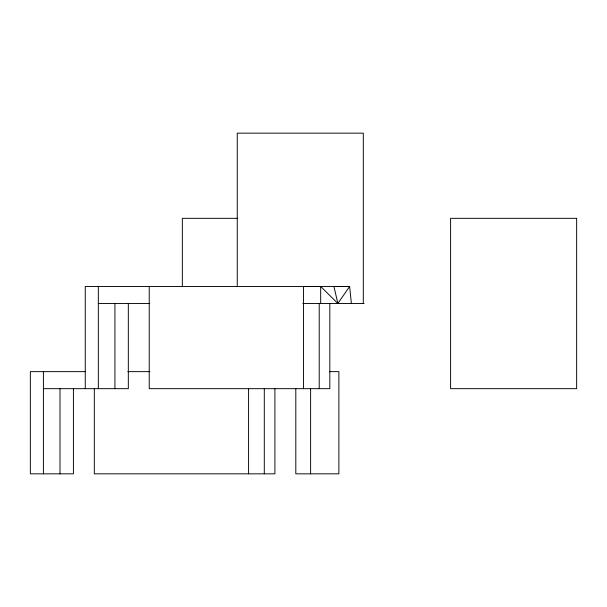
<?xml version="1.0" encoding="UTF-8"?>
<svg xmlns="http://www.w3.org/2000/svg" width="607" height="607" viewBox="0 0 607 607"><rect width="100%" height="100%" fill="white"/><g stroke="black" fill="none" stroke-linecap="round" stroke-linejoin="round"><path stroke-width="0.91" d="M337.864 303.5L349.617 286.466L333.933 286.443L337.864 303.5L320.678 286.443L303.5 286.466L303.5 388.67M311.368 286.466L320.678 286.443L320.678 303.5M237.823 218.33L182.343 218.33L182.343 286.466M98.334 303.5L149.808 303.5M302.817 303.5L364.132 303.5M85.359 371.636L30.35 371.636L30.35 473.839L73.417 473.839L73.417 388.67M127.849 371.636L149.921 371.636M329.419 371.636L338.873 371.636L338.873 473.839L295.806 473.839L295.806 388.67M43.416 388.67L128.327 388.67L128.327 303.5M351.4 303.5L349.617 286.466L85.261 286.466L85.261 388.67M363.305 303.5L363.305 133.161L237.254 133.161L237.254 286.466M329.821 303.5L329.821 388.67L149.231 388.67L149.231 286.466M319.214 303.5L319.214 388.67M310.609 388.67L310.609 473.839M274.903 388.67L274.903 473.839L94.32 473.839L94.32 388.67M264.295 388.67L264.295 473.839M248.582 388.67L248.582 473.839M114.92 303.5L114.92 388.67M98.334 286.466L98.334 388.67M60.002 388.67L60.002 473.839M43.416 371.636L43.416 473.839M576.65 218.33L450.599 218.33L450.599 388.67L576.65 388.67L576.65 218.33"/></g></svg>
